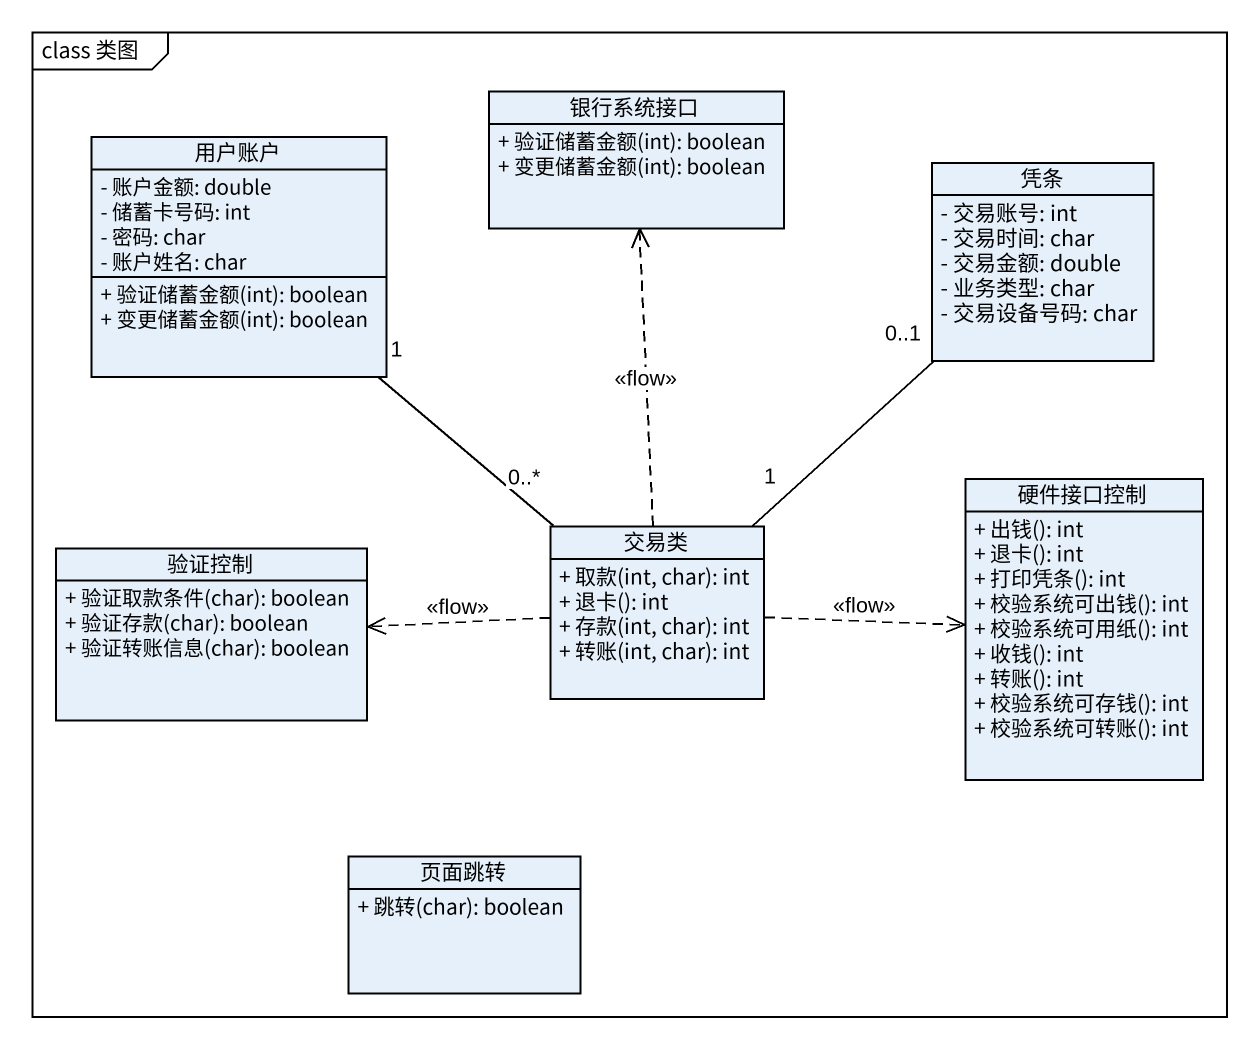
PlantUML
@startuml
mainframe class 类图
hide circle
hide empty members
skinparam classAttributeIconSize 0
class 银行系统接口 {
  + 验证储蓄金额(int): boolean
  + 变更储蓄金额(int): boolean
}
class 用户账户 {
  - 账户金额: double
  - 储蓄卡号码: int
  - 密码: char
  - 账户姓名: char
  + 验证储蓄金额(int): boolean
  + 变更储蓄金额(int): boolean
}
class 凭条 {
  - 交易账号: int
  - 交易时间: char
  - 交易金额: double
  - 业务类型: char
  - 交易设备号码: char
}
class 交易类 {
  + 取款(int, char): int
  + 退卡(): int
  + 存款(int, char): int
  + 转账(int, char): int
}
class 硬件接口控制 {
  + 出钱(): int
  + 退卡(): int
  + 打印凭条(): int
  + 校验系统可出钱(): int
  + 校验系统可用纸(): int
  + 收钱(): int
  + 转账(): int
  + 校验系统可存钱(): int
  + 校验系统可转账(): int
}
class 验证控制 {
  + 验证取款条件(char): boolean
  + 验证存款(char): boolean
  + 验证转账信息(char): boolean
}
class 页面跳转 {
  + 跳转(char): boolean
}
交易类 .up.> 银行系统接口 : <<flow>>
交易类 "0..*" -up- "1" 用户账户
交易类 "1" -up- "0..1" 凭条
交易类 .right.> 硬件接口控制 : <<flow>>
交易类 .left.> 验证控制 : <<flow>>
@enduml
